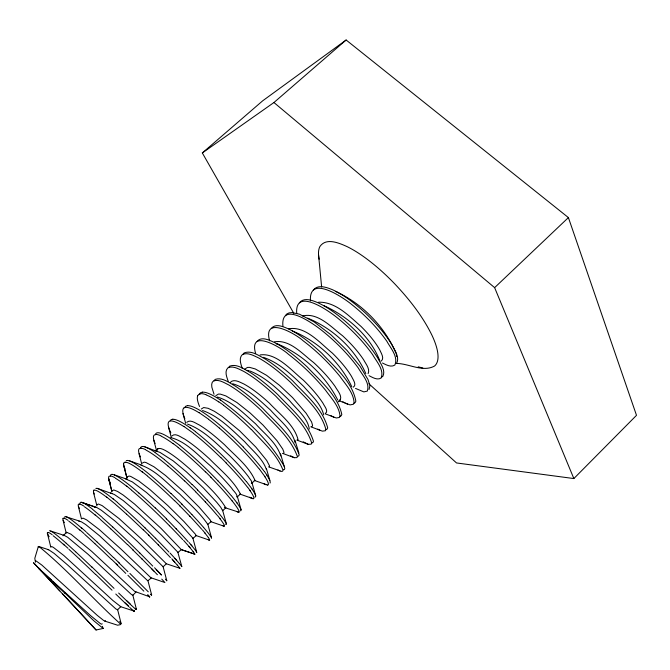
<?xml version="1.0" encoding="UTF-8"?>
<svg xmlns="http://www.w3.org/2000/svg" width="670" height="670" viewBox="0 0 670 670"><rect width="100%" height="100%" fill="white"/><g stroke="black" fill="none" stroke-linecap="round" stroke-linejoin="round"><path stroke-width="1" d="M102.234 623.82L101.497 624.214L100.307 623.561L90.492 615.554L38.877 568.554L51.59 580.337M50.819 546.955L51.967 546.67L53.357 547.373L63.893 555.564L112.962 600.571L120.793 606.702L117.526 609.784L115.851 608.93L67.854 565.178L54.119 553.395L48.634 549.727L39.028 546.578L38.358 546.444L38.324 546.988M187.55 424.102C204.367 430.266 217.005 444.168 229.961 455.977C236.569 462.635 243.042 469.469 248.671 476.981C249.273 478.615 253.126 481.831 251.367 483.33M251.878 483.204L254.969 480.298C248.704 466.102 235.145 455.784 224.5 444.696C216.628 437.569 208.496 430.634 199.434 425.048C195.824 423.457 190.372 418.892 186.704 422.376M236.862 496.989C237.976 494.452 232.951 490.666 231.669 488.204C225.112 480.331 217.951 472.986 210.564 465.893C198.278 455.675 186.779 441.748 170.817 437.611M266.367 469.503C262.833 458.665 252.121 450.282 244.625 441.631C231.887 429.906 219.258 416.313 202.533 410.517M156.872 450.826C157.509 445.952 163.941 449.746 166.311 451.044C174.929 456.094 182.55 462.635 190.037 469.184C202.558 481.278 216.72 492.86 225.79 507.785L222.658 510.733L220.79 507.349L216.695 502.266L203.42 487.994L186.411 471.864L173.161 460.859L160.063 452.443L144.938 446.991M105.5 620.705L104.838 621.115L103.624 620.445L97.234 615.345L41.808 565.044L36.264 561.066L35.477 560.874L35.518 562.214M280.755 455.943C276.852 443.021 264.474 433.808 255.68 423.917C244.073 413.625 232.49 401.598 217.273 397M295.06 442.468C291.885 429.344 279.197 419.998 270.529 410.099C259.164 399.923 247.64 388.282 232.699 383.734M38.358 546.444L34.823 558.252L35.234 561.259M309.28 429.068C307.832 417.938 296.475 409.102 289.457 400.518C277.732 389.111 265.446 377.193 250.019 371.046M338.166 401.908C344.447 397.888 337.412 390.769 335.142 386.481C328.953 377.704 321.55 369.84 313.669 362.562C302.404 354.062 289.792 339.129 274.382 341.851M51.004 581.393L33.5 562.691L96.061 630.001L103.18 628.435L102.326 626.316M369.036 389.463L369.932 385.845L368.056 379.639L360.159 366.423L347.102 350.527L330.863 334.74L314.088 321.885L299.457 314.188L292.003 312.58L289.147 312.873L286.919 313.895L285.353 315.612M396.556 363.433C399.957 357.152 394.496 350.117 391.824 344.548C384.572 332.822 375.317 322.471 365.351 312.999C355.485 303.937 344.841 295.445 332.622 289.775C326.793 287.422 318.024 284.038 313.3 290.085M47.771 549.618L48.634 549.727M62.98 535.816L66.648 532.298L70.995 534.208L91.773 551.452L134.653 591.375L149.762 596.836M66.271 532.809L66.724 532.307M110.458 475.357L111.103 474.469L112.426 474.31M78.784 521.193L81.279 521.754L85.609 524.468L99.621 535.841L148.036 581.041L151.663 595.035L151.42 594.659M81.64 518.714L83.072 518.144L86.614 519.861L99.269 529.551L121.069 549.166L150.876 577.749L164.904 582.523L161.755 579.098M123.648 463.313L124.36 462.359L125.759 462.132M94.135 507.106L96.773 507.542L101.204 510.138L115.357 521.31L137.492 541.486L163.12 566.77L166.788 580.739L166.453 580.438M96.924 504.703L98.482 504.016L102.141 505.616L119.026 518.521L141.177 538.739L166.353 563.78L179.937 568.294M112.108 490.783L113.791 489.971L117.568 491.445L123.263 495.113L134.636 504.1L160.959 528.303L181.344 549.651L194.401 554.015L193.253 553.152M170.18 420.81L171.143 419.638L172.785 419.177M127.191 476.948L129.008 476.018L130.7 476.412L138.69 480.918L150.147 489.77L167.877 505.616L183.923 521.511L195.305 534.116L196.251 535.606L192.776 538.487M197.675 395.702L198.781 394.387L200.565 393.793M142.191 463.196L144.134 462.158L145.884 462.484L154.016 466.822L165.565 475.524L183.279 491.286L199.174 507.215L210.254 520.037L211.067 521.654L207.583 524.568M214.023 380.769L215.221 379.379C222.448 376.984 229.349 382.939 235.371 386.154C245.161 392.654 254.123 400.308 262.69 408.323C276.032 422.46 292.547 436.044 299.172 454.796L298.77 455.91L297.706 456.32M228.462 367.579L229.735 366.122C236.987 363.458 244.131 369.279 250.253 372.486C260.094 378.86 269.072 386.456 277.631 394.446C290.872 408.566 307.622 422.259 313.476 441.279L312.991 442.46L311.86 442.945M242.808 354.472L244.156 352.948C251.434 350.016 258.821 355.703 265.035 358.902C274.926 365.15 283.929 372.696 292.48 380.661C305.629 394.764 322.597 408.583 327.689 427.837L327.128 429.093L325.922 429.646M171.914 435.944C175.532 432.51 180.875 437.334 184.392 438.883C193.379 444.62 201.494 451.605 209.375 458.749C220.187 469.821 233.319 480.147 240.421 493.999L237.314 496.922M257.079 341.44C261.635 335.879 269.734 340.46 274.909 342.705C286.852 349.078 297.338 357.805 307.237 366.959C320.302 381.037 337.479 395.015 341.817 414.47L341.181 415.802L339.899 416.43M271.258 328.484C275.847 322.789 284.139 327.069 289.465 329.355C301.492 335.544 312.011 344.213 321.901 353.341C334.899 367.394 352.261 381.548 355.862 401.196L355.15 402.595L353.793 403.29M201.276 409.027L203.697 407.536L208.144 408.306L214.383 411.296L222.046 416.313L239.542 430.735L255.89 447.141L266.694 460.432L269.541 465.91L269.424 466.672L268.678 466.864L281.693 471.462L282.665 471.144L282.983 470.114C276.769 453.942 262.741 442.024 251.334 429.42M299.364 302.815C304.046 296.869 312.664 300.545 318.325 302.89C330.478 308.728 341.08 317.279 350.954 326.357C360.946 335.863 370.259 346.197 377.671 357.864C380.351 363.341 385.962 370.125 382.838 376.406L381.339 377.243M215.815 395.694L218.361 394.086L220.397 394.128L225.874 395.92L236.962 402.553L250.027 412.887L263.059 425.123L276.936 440.642L282.732 449.059L283.971 452.317L283.787 453.138L282.983 453.389M230.279 382.436C233.964 378.349 240.069 382.344 244.006 384.052C253.268 389.203 261.476 396.003 269.323 403.072C279.541 414.152 294.264 424.713 298.066 439.688L297.195 439.997M244.651 369.254L247.423 367.436L249.567 367.369L255.237 368.935L266.518 375.292L279.641 385.434L292.581 397.603L306.131 413.248L311.584 421.916L312.572 425.375L312.262 426.313L311.324 426.681M368.935 383.81L456.521 462.953L573.855 478.556L636.5 415.325L568.403 217.591L346.13 39.999L262.699 100.793L202.323 152.944L293.753 313.233M573.855 478.556L494.628 287.648L568.403 217.591M49.555 530.69L64.253 535.405L67.653 537.273L88.038 554.257L131.295 594.391L132.827 595.37L136.018 591.953M151.261 578.001L147.928 580.739M163.145 566.803L166.353 563.78M155.323 451.002L157.869 448.674M202.323 152.944L273.946 102.527L346.13 39.999M368.106 373.667C370.292 368.894 365.711 363.835 363.626 359.765C357.705 350.871 350.377 342.973 342.546 335.737C331.29 327.178 318.099 312.287 302.639 315.939M380.87 361.289C385.024 358.718 380.97 352.864 379.63 349.681C374.689 341.055 368.098 333.493 361.097 326.491C349.078 316.039 335.678 301.709 318.568 302.203M340.402 399.806L339.338 400.3M288.552 328.853C305.403 325.536 320.536 343.551 332.429 353.165C339.548 360.251 346.331 367.822 351.557 376.44C352.797 379.287 357.236 384.999 353.216 387.227M260.127 354.916C276.618 352.562 291.668 370.745 303.409 380.175C310.595 387.268 317.471 394.781 323.007 403.256C324.138 405.894 329.02 411.254 325.369 413.449M254.91 480.315L254.29 480.415L267.363 485.013M202.407 392.109L200.615 392.721A56.891 13.132 47.5 0 0 199.534 394.069M283.477 469.779L284.457 469.444L284.784 468.405L280.546 453.85M187.642 405.601L185.925 406.137A57.067 12.328 47.5 0 0 184.92 407.427M155.959 434.545L154.41 434.922A57.436 10.594 47.5 0 0 153.43 437.912A57.444 10.276 48.5 0 0 155.088 443.498M120.349 624.658L117.61 625.211L104.838 621.115M140.901 448.297L139.427 448.599A57.612 9.765 47.5 0 0 138.631 451.454A57.62 9.447 48.5 0 0 140.449 456.932M225.79 507.785L224.383 507.282M126.253 460.633L127.652 460.399M140.826 465.114C156.227 470.357 167.458 483.706 179.644 493.974C189.367 503.798 200.137 513.094 207.909 524.568L211.502 537.692M225.338 507.81L239.182 512.274A57.344 4.631 46.5 0 0 236.92 507.332A57.36 4.933 45.5 0 0 232.147 500.9M110.517 476.06L109.202 476.211A57.972 8.074 47.5 0 0 108.758 478.807A57.98 7.747 48.5 0 0 110.525 483.271M211.025 521.654L210.598 521.578M125.684 478.991L132.308 481.889L146.521 492.525L164.217 508.321L180.364 524.25L192.868 538.136L196.745 552.398M95.86 488.397L97.1 488.313L114.294 494.46L123.146 500.507L139.703 514.493L161.303 534.97L177.81 552.172L181.813 566.527M225.681 524.434L226.343 524.409A57.503 3.878 46.5 0 0 223.788 519.577A57.511 4.179 45.5 0 0 218.856 513.245A57.528 4.799 44.7 0 0 207.256 500.113M110.458 492.961L112.166 493.421M79.747 504.167L78.599 504.158A58.332 6.332 47.5 0 0 78.532 506.512A58.34 6.005 48.5 0 0 79.504 508.723M63.349 535.322L64.253 535.405M63.148 518.27L64.211 518.354M396.003 363.45C408.491 363.232 422.661 372.646 434.554 366.029A83.214 26.524 47.1 0 0 437.945 354.531A82.837 26.406 47.1 0 0 431.781 334.874C422.418 315.88 409.144 299.105 394.655 283.77A83.206 26.515 47.1 0 0 369.907 261.317A82.837 26.406 47.1 0 0 346.943 246.552C339.003 243.001 326.164 237.364 319.917 246.518A83.222 26.524 47.1 0 0 318.543 254.759L321.634 287.02M297.003 440.131L308.342 444.369L311.223 444.143L311.692 442.962C305.738 423.976 289.021 410.3 275.772 396.179C265.848 386.975 255.446 378.115 243.662 371.364C238.914 369.153 233.269 365.435 227.926 367.78C224.207 371.398 226.854 377.168 228.185 381.305M276.166 343.852L277.816 344.095M48.583 532.633L47.604 532.466A58.7 4.548 47.5 0 0 47.964 534.593A58.7 4.213 48.5 0 0 49.153 536.729M282.841 453.473L294.264 457.685L296.986 457.602L297.38 456.496C290.654 437.778 274.172 424.202 260.814 410.057C250.882 400.828 240.513 391.916 228.822 384.974C224.165 382.754 218.713 378.893 213.395 381.046L212.206 382.419L211.686 384.479L211.837 387.168L214.031 394.27M247.28 370.359L249.089 370.719M263.394 357.345C279.356 362.763 291.877 375.033 303.761 386.515C311.19 395.141 320.863 403.474 323.727 414.864M418.214 366.825L422.787 368.014M307.63 318.141C332.513 328.258 355.033 348.852 365.795 373.575M323.803 305.621C347.646 316.282 369.999 335.888 379.706 360.477M292.38 330.972C317.714 341.105 340.176 362.085 351.8 386.749M339.02 400.769L350.1 404.898L353.408 404.236L354.112 402.854C353.567 392.62 345.628 384.53 340.05 376.523C329.23 363.215 316.868 351.139 303.175 340.804C295.361 333.551 262.548 314.975 269.583 340.854M177.918 552.482L181.344 549.651L194.886 554.157M278.042 344.137C303.259 354.74 325.427 375.61 337.722 400.007M325.185 413.8L336.265 417.979L339.43 417.46L340.059 416.137C339.087 406.003 331.156 398.106 325.511 390.149C314.557 376.883 302.17 364.79 288.502 354.329C281.09 347.403 248.243 327.831 255.647 353.618M120.282 606.568L134.536 611.233M79.78 521.168L65.082 516.503A58.491 5.561 47.5 0 0 64.797 517.265M96.648 507.5L81.681 502.399L95.207 507.014M195.933 535.514L209.166 540.045M210.681 521.62L223.855 526.159L222.557 525.456M114.419 474.888L127.459 479.393M239.818 494.05L252.95 498.647L251.493 498.103M129.729 460.901L142.66 465.449M335.503 291.383C362.194 303.435 384.689 326.633 396.163 353.509M310.888 426.815L322.345 431.137L325.369 430.76L325.913 429.512C320.729 410.283 303.795 396.481 290.629 382.377C280.722 373.198 270.278 364.405 258.419 357.83C253.561 355.628 247.733 352.06 242.356 354.589C238.512 358.232 240.924 364.145 242.255 368.416M308.342 444.369L303.175 441.806M294.264 457.685L290.613 455.826M237.071 511.738L238.445 512.357M345.301 403.122L347.579 404.178M103.18 628.435L94.018 620.964L64.739 592.975M330.838 415.71L333.811 417.184M277.908 469.988L280.094 471.077M382.47 363.006C386.129 364.79 390.945 367.654 394.848 365.05C398.491 356.758 390.652 348.258 386.892 341.323C377.235 327.58 365.385 315.444 352.286 304.959C343.601 297.681 308.644 273.762 310.453 300.93M317.773 429.11L319.959 430.266M369.036 375.669C372.595 377.445 377.235 380.485 381.121 378.031C384.396 369.74 376.44 361.532 372.671 354.673C362.855 340.988 350.963 328.853 337.873 318.275C329.565 311.366 294.591 286.475 296.718 313.493M39.028 546.578C67.603 569.885 91.957 597.992 119.21 622.815M355.527 388.407L363.852 391.9L367.302 391.096C370.183 382.805 362.152 374.89 358.366 368.106C348.392 354.48 336.457 342.337 323.375 331.684C315.436 325.143 280.445 299.289 282.908 326.131M342.805 401.74L344.548 402.771M198.848 412.46L208.445 419.102M183.722 426.329L193.245 433.096M170.406 438.54L179.853 445.416M220.405 399.906C245.011 418.331 269.122 439.679 284.423 466.655M218.529 401.632L223.562 405.191M155.105 452.577L164.468 459.578M190.18 427.669L195.146 431.338M173.011 443.44L177.935 447.183M106.647 497.023L115.734 504.426M142.182 471.755L147.04 475.616M126.622 486.052L131.437 489.971M92.904 509.627L101.915 517.139M112.928 498.631L117.702 502.609M273.946 102.527L494.628 287.648M95.199 514.92L99.939 518.965M81.321 527.659L86.028 531.762M79.336 529.484L84.035 533.596M63.374 544.157L68.03 548.328M125.03 602.799L128.263 605.873M126.998 600.948L130.214 604.022M91.882 566.929L114.017 588.335M171.017 493.438L182.198 504.376M155.398 507.952L166.629 518.898M232.523 436.338L243.495 447.183M184.61 480.826L195.74 491.738M95.642 574.332L112.024 590.203M111.664 559.417L117.317 564.902M113.657 557.557L119.31 563.043M127.585 544.601L133.204 550.078M143.405 529.878L148.991 535.355M174.736 500.716L180.255 506.185M127.92 575.312L143.849 591.166M192.181 484.477L197.667 489.938M129.896 573.461L148.279 591.819M205.665 471.923L211.125 477.383M220.983 457.669L226.41 463.121M154.561 567.741L161.269 574.726M170.105 553.119L176.645 560.221M51.615 582.054L59.798 590.84M62.41 593.654L77.837 610.269M78.541 611.023L96.061 630.001M171.755 558.78L174.728 562.03M183.614 540.405L190.02 547.599M165.398 579.156L166.788 580.739M189.041 542.482L191.93 545.799M202.407 529.895L205.221 533.261M231.276 495.574L237.205 503.095M217.591 515.59L220.321 519.016M246.334 481.412L252.104 489.033M259.432 469.092L265.069 476.806M247.666 487.249L250.245 490.783M39.363 568.244L41.347 570.957M264.424 471.462L266.911 475.064M132.786 595.002L136.445 609.432M294.967 440.265L298.895 452.987M266.425 468.699L269.868 480.415M251.92 482.509L255.739 495.867M237.289 496.286L241.083 509.719M222.574 510.146L226.343 523.664M182.985 413.549L185.682 423.373M168.43 426.857L171.302 437.46M153.782 440.249L156.621 450.927M139.05 453.716L141.588 463.489M111.806 491.068L108.615 478.665L111.965 491.654M123.607 464.963L126.931 477.928M124.226 467.275L126.982 478.104M93.524 492.45L96.932 505.892M117.56 609.348L121.061 623.36M78.348 506.319L81.48 518.873M47.31 533.035L50.753 546.929M63.072 520.272L66.179 532.901M396.339 354.522L396.699 356.549M265.99 484.728A56.984 6.65 48.4 0 1 263.947 483.665M251.677 498.312A57.159 5.804 48.4 0 1 249.717 497.182M267.447 485.114A57 6.306 46.9 0 0 267.833 481.931A57 6.474 45.9 0 0 264.709 476.479M270.052 483.045A56.984 6.407 46.9 0 0 269.667 480.214A56.984 6.574 45.9 0 0 266.559 474.745M254.851 497.048A57.151 5.561 46.9 0 0 254.985 494.024A57.151 5.737 45.9 0 0 251.702 488.665M253.051 498.756A57.176 5.46 46.9 0 0 253.143 495.75A57.176 5.628 45.9 0 0 249.835 490.406M208.303 539.668A57.704 3.049 48 0 0 209.325 540.221A57.704 2.864 46.9 0 0 208.378 537.583M240.379 510.766A57.327 4.715 46.9 0 0 240.203 507.902A57.327 4.883 45.9 0 0 236.728 502.651M223.989 526.31A57.528 3.735 46.9 0 0 223.428 523.597A57.528 3.911 45.9 0 0 219.735 518.454M211.544 538.312A57.679 2.998 46.5 0 0 208.63 533.596A57.695 3.3 45.5 0 0 203.521 527.374M204.459 532.524A57.704 3.032 45.9 0 1 208.387 537.608M196.477 552.507A57.863 2.085 46.9 0 0 195.037 549.802A57.863 2.261 45.9 0 0 190.9 544.794M193.119 551.536A57.88 1.976 46.9 0 1 194.635 554.266M179.359 563.47A58.039 1.189 46.9 0 1 181.696 566.627M177.316 565.103A58.064 1.072 46.9 0 1 179.836 568.394M188.94 546.536A57.88 2.144 45.9 0 1 193.144 551.586M174.937 558.504A58.039 1.365 45.9 0 1 179.468 563.629M172.86 560.154A58.064 1.248 45.9 0 1 177.458 565.304M156.177 569.542A58.223 0.452 45.9 0 1 161.428 575.086M150.817 594.148A58.399 0.611 46.5 0 1 150.742 594.416M119.729 621.442A58.767 2.32 48 0 1 120.742 623.008A58.767 2.513 46.9 0 1 119.687 623.343M148.162 594.985A58.424 0.754 46.9 0 1 149.418 596.761M135.75 608.394A58.583 1.575 46.9 0 1 135.432 608.955M133.891 610.236A58.608 1.692 46.9 0 1 133.456 610.739M149.619 596.92A58.424 0.578 45.9 0 1 147.442 594.893M135.549 609.047A58.583 1.39 45.9 0 1 131.814 605.722M133.564 610.822A58.608 1.508 45.9 0 1 129.745 607.439M264.047 471.161A57 7.345 44.7 0 0 252.959 457.585A56.992 8.141 44.1 0 0 243.269 447.141M259.039 468.799A57.009 7.554 44.4 0 0 246.409 454.201A57.034 8.409 44 0 0 236.066 443.532A57.034 9.439 43.8 0 0 219.375 428.105M247.238 486.897A57.193 6.407 44.7 0 0 235.941 473.456A57.193 7.202 44.1 0 0 226.175 463.054M245.898 481.077A57.168 6.817 44.4 0 0 233.135 466.571A57.184 7.68 44 0 0 222.75 455.918A57.193 8.71 43.8 0 0 206.059 440.45A57.193 9.648 44 0 0 195.33 431.639M251.191 429.47A56.866 10.251 43.8 0 0 234.517 414.094A56.866 11.181 44 0 0 223.705 405.451M232.457 436.446A57.017 9.933 43.9 0 0 215.79 421.773A57.025 10.829 44.2 0 0 205.523 414.018A57.042 11.641 44.9 0 0 193.161 406.908A57.042 12.135 45.7 0 0 187.709 405.677M220.84 457.702A57.21 8.609 43.8 0 0 204.149 442.217A57.218 9.548 44 0 0 193.429 433.398M208.613 419.378A57.042 10.368 44 0 1 219.366 428.097M232.18 500.959A57.369 5.553 44.7 0 0 220.69 487.643A57.369 6.357 44.1 0 0 210.866 477.3M217.867 480.775A57.344 5.971 44.4 0 1 230.79 495.189M205.33 501.897A57.545 4.69 44.7 0 1 217.005 515.079M191.779 514.418A57.704 3.928 44.7 0 1 203.613 527.483M189.836 516.21A57.721 3.819 44.7 0 1 201.687 529.258M217.884 480.809A57.36 6.842 44 0 0 207.432 470.164A57.369 7.873 43.8 0 0 190.741 454.637A57.369 8.819 44 0 0 180.062 445.734M197.382 489.829A57.52 5.611 44.1 0 1 207.298 500.163M195.447 491.629A57.545 5.502 44.1 0 1 205.372 501.956M181.871 504.225A57.695 4.74 44.1 0 1 191.846 514.501M179.929 506.034A57.721 4.631 44.1 0 1 189.903 516.302M205.514 471.956A57.386 7.772 43.8 0 0 188.823 456.421A57.394 8.718 44 0 0 178.145 447.51M192.022 484.502A57.545 7.027 43.8 0 0 175.339 468.925A57.545 7.981 44 0 0 164.703 459.93M167.977 466.01A57.561 7.328 43.9 0 1 184.552 480.951M170.967 493.572A57.721 6.583 43.9 0 0 154.435 478.573A57.729 7.496 44.2 0 0 144.418 470.365A57.746 8.325 44.9 0 0 132.677 462.384A57.746 8.836 45.8 0 0 127.752 460.508M174.569 500.733A57.737 6.064 43.8 0 0 157.902 485.114A57.746 7.018 44 0 0 147.316 476.018M176.143 528.764A57.88 3.049 44.7 0 1 188.144 541.67M169.384 525.649A57.896 3.258 44.4 0 1 182.734 539.643M158.271 544.852A58.081 2.043 44.7 0 1 170.423 557.541M155.541 538.278A58.055 2.479 44.4 0 1 168.957 552.105M151.412 568.487A58.248 0.502 45.5 0 1 157.408 574.726M141.814 558.788A58.265 1.139 44.7 0 1 153.924 571.116M139.444 552.624A58.231 1.575 44.4 0 1 152.793 566.117M166.244 518.706A57.88 3.869 44.1 0 1 176.26 528.898M169.477 525.749A57.913 4.146 44 0 0 158.924 515.23A57.922 5.201 43.8 0 0 142.3 499.611A57.922 6.156 44 0 0 131.772 490.423M145.147 528.002A58.072 3.367 44 0 1 155.7 538.445M148.506 535.062A58.081 2.873 44.1 0 1 158.53 545.129M132.551 549.618A58.257 1.968 44.1 0 1 142.484 559.483M139.779 552.968A58.257 2.471 44 0 0 129.293 542.667A58.257 3.543 43.8 0 0 112.853 527.114M138.874 493.019A57.896 5.712 43.9 0 1 155.348 508.086M145.172 528.035A58.081 4.43 43.8 0 0 128.59 512.391A58.081 5.394 44 0 0 118.096 503.12M126.622 514.225A58.097 4.313 43.8 0 1 143.196 529.87M110.877 528.965A58.282 3.425 43.8 0 1 127.35 544.559M116.145 504.937A58.106 5.285 44 0 1 126.563 514.175M102.401 517.734A58.265 4.506 44 0 1 112.761 527.039M100.441 519.577A58.282 4.397 44 0 1 110.785 528.881M131.63 605.571A58.608 0.586 44.7 0 1 118.649 593.042M128.925 606.693A58.633 0.704 44.7 0 1 115.768 594.03M118.297 562.247A58.416 1.172 44.1 0 1 127.953 571.728M116.22 564.014A58.441 1.064 44.1 0 1 125.784 573.403M97.066 541.988A58.441 2.638 43.8 0 1 113.389 557.49M95.098 543.864A58.466 2.521 43.8 0 1 111.379 559.341M76.02 552.147A58.625 2.144 43.9 0 1 91.916 567.147M79.387 559.031A58.65 1.608 43.8 0 1 95.257 574.156M86.656 532.499A58.441 3.618 44 0 1 96.924 541.854M84.68 534.35A58.466 3.501 44 0 1 94.939 543.713M68.926 549.325A58.65 2.596 44 0 1 79.052 558.713M52.922 581.719A47.135 0.745 44.1 0 1 64.965 593.302M319.138 259.206A82.82 26.39 47.1 0 1 318.543 254.767M199.568 406.497A56.933 12.495 48.9 0 1 197.583 400.451A56.916 12.931 47.9 0 1 197.709 395.736M184.828 418.691A57.092 11.918 48.5 0 1 182.776 411.07A57.084 12.227 47.5 0 1 184.074 407.804M170.833 432.862A57.268 11.097 48.5 0 1 168.145 424.453A57.26 11.415 47.5 0 1 169.276 421.313A57.252 11.357 46.2 0 1 173.329 421.296A57.235 10.963 45.2 0 1 183.915 426.606M125.005 468.891A57.813 8.375 48.9 0 1 124.419 467.476M124.419 467.467A57.788 8.827 47.9 0 1 123.707 463.372M94.202 494.058A58.156 6.876 48.5 0 1 93.691 492.618A58.148 7.211 47.5 0 1 93.926 490.122M64.362 522.675A58.524 5.117 48.5 0 1 63.29 520.515A58.516 5.452 47.5 0 1 63.131 518.245M220.556 400.158A56.866 12.445 44.9 0 0 208.052 393.257A56.866 12.939 45.7 0 0 202.466 392.176M206.192 394.957A56.891 12.345 44.9 0 1 218.68 401.883M190.364 427.954A57.218 10.829 44.9 0 0 178.178 420.643A57.218 11.323 45.7 0 0 172.852 419.253M199.023 412.712A57.059 11.775 45.2 0 0 188.262 407.628A57.076 12.169 46.1 0 0 184.099 407.837M200.506 393.726A56.891 12.939 46 0 1 205.933 394.63M170.205 438.264A57.386 10.377 45.4 0 0 159.929 433.029A57.411 10.703 46.4 0 0 156.252 433.205A57.419 10.703 47.5 0 0 155.432 434.369M161.21 436.195A57.411 9.899 44.9 0 1 173.22 443.749M167.952 465.993A57.578 8.241 44.2 0 0 157.911 457.911A57.595 9.062 44.9 0 0 146.027 450.123M154.879 452.275A57.561 9.548 45.4 0 0 144.795 446.831A57.587 9.874 46.4 0 0 141.295 446.865A57.595 9.874 47.5 0 0 140.549 447.97M142.45 472.132A57.771 8.216 44.9 0 0 130.759 464.134A57.771 8.727 45.8 0 0 125.851 462.241M155.884 434.462A57.411 10.502 46 0 1 160.859 435.776M140.817 448.205A57.587 9.673 46 0 1 145.641 449.662M138.824 492.986A57.913 6.641 44.2 0 0 128.916 484.695A57.922 7.471 44.9 0 0 117.325 476.479A57.922 7.981 45.8 0 0 112.535 474.427M115.399 478.246A57.947 7.362 44.9 0 1 126.931 486.462M113.28 499.091A58.106 6.608 44.9 0 0 101.89 490.675A58.106 7.119 45.8 0 0 97.225 488.447M106.999 497.458A58.123 6.742 45.2 0 0 97.301 490.968A58.139 7.144 46.2 0 0 93.976 490.172M92.51 509.158A58.273 6.114 45.4 0 0 83.281 502.877A58.298 6.449 46.4 0 0 80.501 502.383A58.307 6.44 47.5 0 0 80.132 503.229M84.42 506.763A58.307 5.62 44.9 0 1 95.626 515.448M110.416 475.951A57.947 7.973 46 0 1 114.913 477.685M79.613 504.033A58.307 6.239 46 0 1 83.767 506.034M81.841 528.278A58.466 4.841 44.9 0 0 70.76 519.376A58.466 5.36 45.8 0 0 66.33 516.754M66.188 543.219A58.633 3.09 44.2 0 1 75.743 551.896M66.02 543.069A58.65 3.945 44.9 0 0 55.091 533.906A58.65 4.464 45.7 0 0 50.753 531.059M68.809 521.185A58.491 4.732 44.9 0 1 79.864 530.121M53.131 535.74A58.675 3.827 44.9 0 1 64.035 544.928M64.06 518.195A58.491 5.352 46 0 1 68.022 520.322M48.407 532.441A58.675 4.456 46 0 1 52.16 534.685"/></g></svg>
